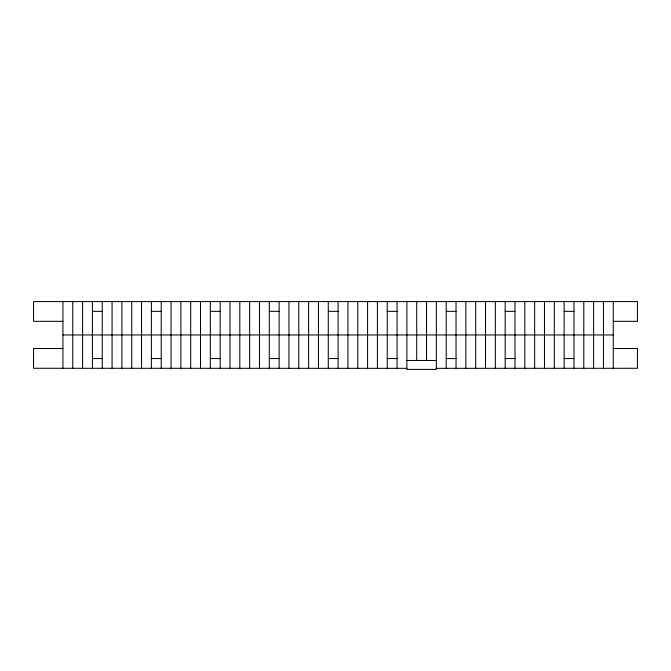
<?xml version="1.0" encoding="UTF-8"?>
<svg xmlns="http://www.w3.org/2000/svg" width="671" height="671" viewBox="0 0 671 671"><rect width="100%" height="100%" fill="white"/><g stroke="black" fill="none" stroke-linecap="round" stroke-linejoin="round"><path stroke-width="1.01" d="M92.413 311.352L102.244 311.352M151.378 311.352L161.208 311.352M210.342 311.352L220.172 311.352M269.306 311.352L279.136 311.352M328.278 311.352L338.1 311.352M387.242 311.352L397.064 311.352M446.207 311.352L456.028 311.352M505.171 311.352L515.001 311.352M564.135 311.352L573.965 311.352M62.931 321.334L33.55 321.334L33.55 301.581L637.45 301.581L637.45 321.334L613.269 321.334M62.931 334.955L613.269 334.955M62.931 348.526L33.55 348.526L33.55 368.278L406.894 368.337M613.269 348.526L637.45 348.526L637.45 368.278L436.116 368.337M92.413 358.557L102.244 358.557M151.378 358.557L161.208 358.557M210.342 358.557L220.172 358.557M269.306 358.557L279.136 358.557M328.278 358.557L338.1 358.557M387.242 358.557L397.064 358.557M446.207 358.557L456.028 358.557M505.171 358.557L515.001 358.557M564.135 358.557L573.965 358.557M406.894 360.478L436.376 360.478M613.269 301.581L613.269 368.337M603.447 301.581L603.447 368.337M593.617 301.581L593.617 368.337M583.787 301.581L583.787 368.337M573.965 301.581L573.965 368.337M564.135 301.581L564.135 368.337M554.305 301.581L554.305 368.337M544.483 301.581L544.483 368.337M534.653 301.581L534.653 368.337M524.823 301.581L524.823 368.337M515.001 301.581L515.001 368.337M505.171 301.581L505.171 368.337M495.341 301.581L495.341 368.337M485.519 301.581L485.519 368.337M475.689 301.581L475.689 368.337M465.859 301.581L465.859 368.337M456.028 301.581L456.028 368.337M446.207 301.581L446.207 368.337M436.376 301.581L436.376 369.419L406.894 369.419L406.894 301.581M426.546 301.581L426.546 360.478M416.725 301.581L416.725 360.478M397.064 301.581L397.064 368.337M387.242 301.581L387.242 368.337M377.412 301.581L377.412 368.337M367.582 301.581L367.582 368.337M357.76 301.581L357.76 368.337M347.93 301.581L347.93 368.337M338.1 301.581L338.1 368.337M328.278 301.581L328.278 368.337M318.448 301.581L318.448 368.337M308.618 301.581L308.618 368.337M298.788 301.581L298.788 368.337M288.966 301.581L288.966 368.337M279.136 301.581L279.136 368.337M269.306 301.581L269.306 368.337M259.484 301.581L259.484 368.337M249.654 301.581L249.654 368.337M239.824 301.581L239.824 368.337M230.002 301.581L230.002 368.337M220.172 301.581L220.172 368.337M210.342 301.581L210.342 368.337M200.52 301.581L200.52 368.337M190.69 301.581L190.69 368.337M180.86 301.581L180.86 368.337M171.03 301.581L171.03 368.337M161.208 301.581L161.208 368.337M151.378 301.581L151.378 368.337M141.547 301.581L141.547 368.337M131.726 301.581L131.726 368.337M121.896 301.581L121.896 368.337M112.065 301.581L112.065 368.337M102.244 301.581L102.244 368.337M92.413 301.581L92.413 368.337M82.583 301.581L82.583 368.337M72.762 301.581L72.762 368.337M62.931 301.581L62.931 368.337"/></g></svg>
